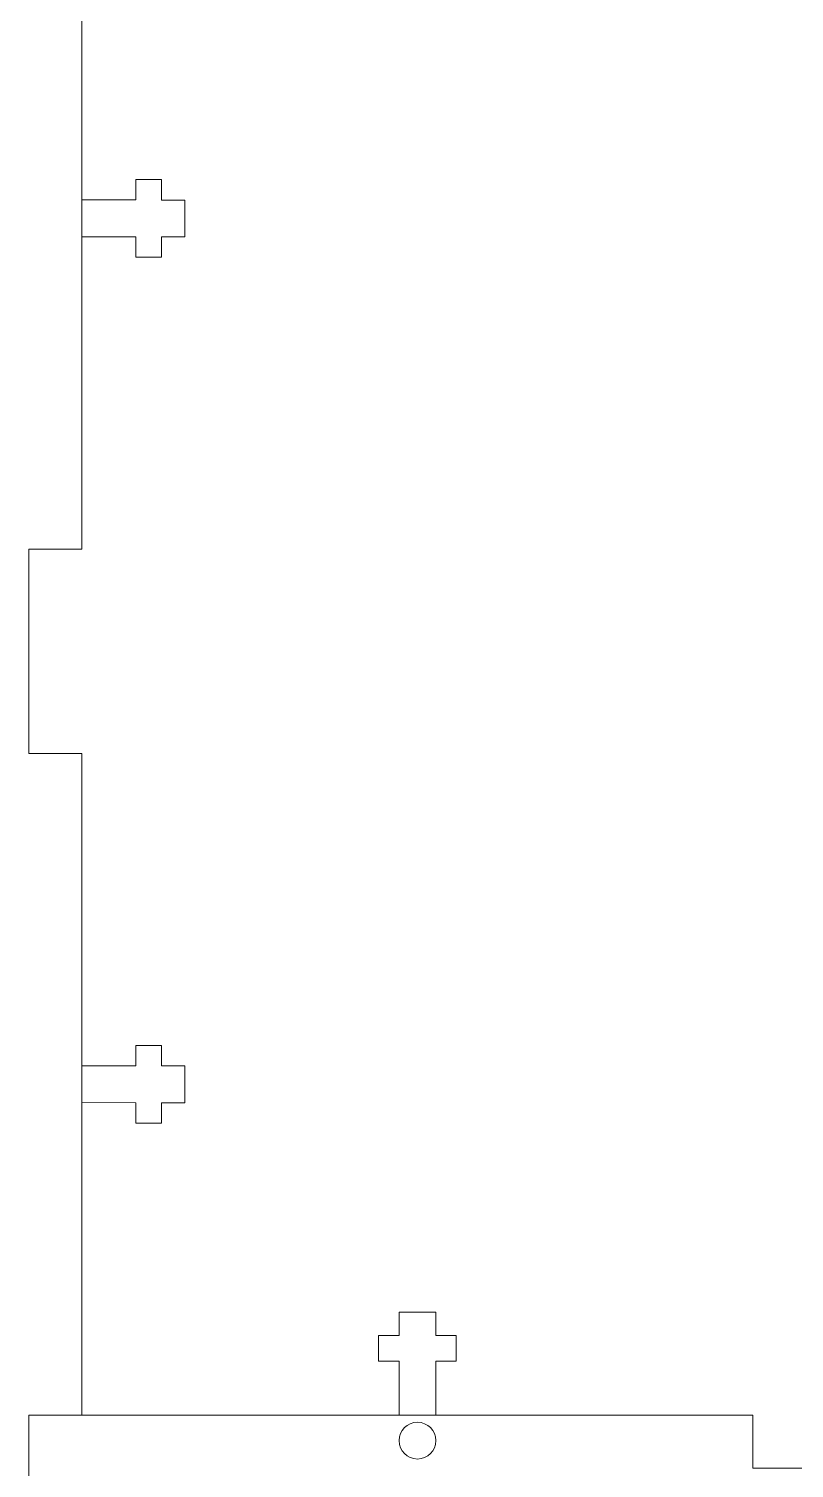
# Model space of a CAD drawing. Header units: inches. Extents: x 5.7 to 37.7, y 3.3 to 21.3.
# Drawn here: x 23.535 to 25.408, y 14.461 to 17.985 of the extents above; entities that cross this region are included whole.
import ezdxf

# ---------------------------------------------------------------- set-up
doc = ezdxf.new("R2010")
doc.units = ezdxf.units.IN
doc.header["$MEASUREMENT"] = 0
doc.layers.add('LASER MAGENTA', color=6, linetype='Continuous', lineweight=0, true_color=0xff00ff)

msp = doc.modelspace()

# ---------------------------------------------------------------- linework, layer by layer
at = {"layer": 'LASER MAGENTA'}
for p, q in [((23.6649, 18.3315), (23.6649, 16.7115)), ((23.6649, 17.5665), (23.6649, 17.4765)), ((23.5349, 16.2115), (23.5349, 16.7115)), ((23.5349, 16.7115), (23.6649, 16.7115)), ((23.6649, 16.2115), (23.5349, 16.2115)), ((23.6649, 16.2115), (23.6649, 14.5915)), ((23.6649, 15.4465), (23.6649, 15.3565)), ((23.5349, 14.0915), (23.5349, 14.5915)), ((23.5349, 14.5915), (25.3069, 14.5915)), ((23.6649, 14.5915), (25.3069, 14.5915)), ((24.4409, 14.5915), (24.5309, 14.5915)), ((24.5309, 14.5915), (24.4409, 14.5915)), ((25.3069, 14.4615), (25.3069, 14.5915)), ((25.3069, 14.4615), (25.3069, 14.5915)), ((25.8069, 14.4615), (25.3069, 14.4615)), ((25.8069, 14.4615), (25.3069, 14.4615))]:
    msp.add_line(p, q, dxfattribs=at)
at = {"layer": 'LASER MAGENTA', "linetype": 'Continuous'}
for p, q in [((23.797, 17.6164), (23.7969, 17.5664)), ((23.86, 17.6163), (23.797, 17.6164)), ((23.8599, 17.5663), (23.86, 17.6163)), ((23.7969, 17.5664), (23.6649, 17.5665)), ((23.9169, 17.5662), (23.8599, 17.5663)), ((23.9168, 17.4762), (23.9169, 17.5662)), ((23.6648, 17.4765), (23.7968, 17.4764)), ((23.7968, 17.4764), (23.7968, 17.4264)), ((23.8598, 17.4263), (23.8598, 17.4763)), ((23.8598, 17.4763), (23.9168, 17.4762)), ((23.7968, 17.4264), (23.8598, 17.4263)), ((23.797, 15.4964), (23.7969, 15.4464)), ((23.86, 15.4963), (23.797, 15.4964)), ((23.8599, 15.4463), (23.86, 15.4963)), ((23.7969, 15.4464), (23.6649, 15.4465)), ((23.9169, 15.4462), (23.8599, 15.4463)), ((23.9168, 15.3562), (23.9169, 15.4462)), ((23.6648, 15.3565), (23.7968, 15.3564)), ((23.7968, 15.3564), (23.7968, 15.3064)), ((23.8598, 15.3063), (23.8598, 15.3563)), ((23.8598, 15.3563), (23.9168, 15.3562)), ((23.7968, 15.3064), (23.8598, 15.3063)), ((24.4409, 14.8435), (24.4409, 14.7865)), ((24.5309, 14.8435), (24.4409, 14.8435)), ((24.5309, 14.7865), (24.5309, 14.8435)), ((24.3909, 14.7865), (24.3909, 14.7235)), ((24.4409, 14.7865), (24.3909, 14.7865)), ((24.5809, 14.7865), (24.5309, 14.7865)), ((24.5809, 14.7235), (24.5809, 14.7865)), ((24.3909, 14.7235), (24.4409, 14.7235)), ((24.4409, 14.7235), (24.4409, 14.5915)), ((24.5309, 14.7235), (24.5809, 14.7235)), ((24.5309, 14.5915), (24.5309, 14.7235))]:
    msp.add_line(p, q, dxfattribs=at)
msp.add_circle((24.4859, 14.529), 0.045, dxfattribs=at)

doc.saveas('drawing.dxf')
